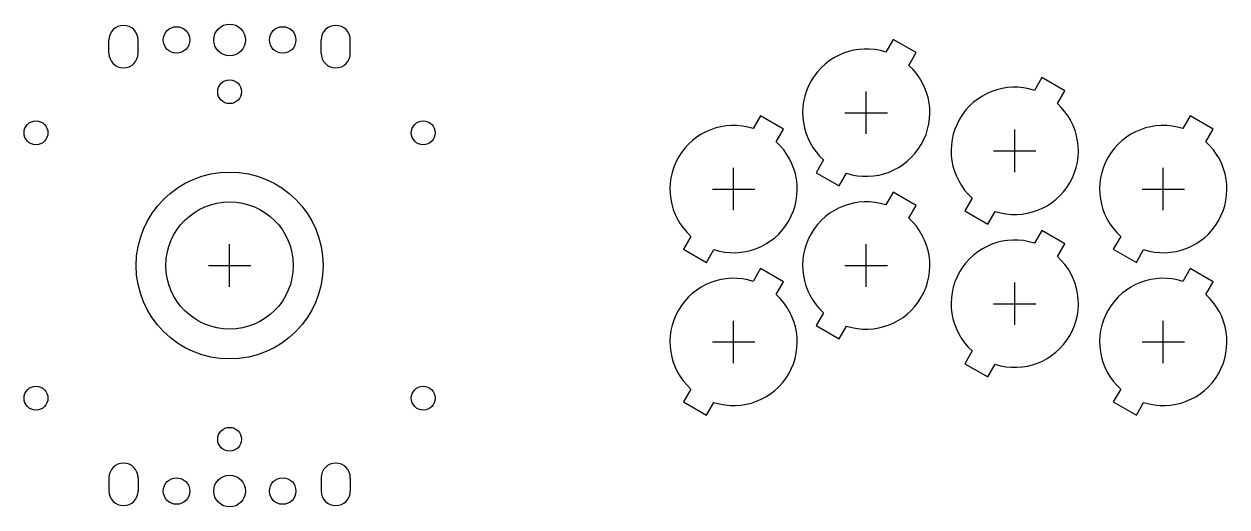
# Model space of a CAD drawing. Header units: millimetres. Extents: x -39 to 188, y -46 to 46.
import ezdxf

# ---------------------------------------------------------------- set-up
doc = ezdxf.new("R2010")
doc.units = ezdxf.units.MM
for name, color, linetype in [('BUTTONS', 1, 'Continuous'), ('GL_PLATE_HOLES', 2, 'Continuous'), ('JOYSTICK_BORE_24', 5, 'Continuous'), ('JOYSTICK_BORE_35.25', 3, 'Continuous'), ('REFERENCE', 8, 'Continuous')]:
    doc.layers.add(name, color=color, linetype=linetype)

msp = doc.modelspace()

# ---------------------------------------------------------------- linework, layer by layer
at = {"layer": 'BUTTONS'}
for points in [[(123.7, 40.21, 0.809427), (111.97, 19.89), (110.58, 17.49), (114.92, 14.99), (116.3, 17.39, 0.809427), (128.03, 37.71), (129.42, 40.11), (125.08, 42.61)], [(151.7, 33.01, 0.809427), (139.97, 12.69), (138.58, 10.29), (142.92, 7.79), (144.3, 10.19, 0.809427), (156.03, 30.51), (157.42, 32.91), (153.08, 35.41)], [(98.7, 25.81, 0.809427), (86.97, 5.49), (85.58, 3.09), (89.92, 0.59), (91.3, 2.99, 0.809427), (103.03, 23.31), (104.42, 25.71), (100.08, 28.21)], [(179.7, 25.81, 0.809427), (167.97, 5.49), (166.58, 3.09), (170.92, 0.59), (172.3, 2.99, 0.809427), (184.03, 23.31), (185.42, 25.71), (181.08, 28.21)], [(123.7, 11.41, 0.809427), (111.97, -8.91), (110.58, -11.31), (114.92, -13.81), (116.3, -11.41, 0.809427), (128.03, 8.91), (129.42, 11.31), (125.08, 13.81)], [(151.7, 4.21, 0.809427), (139.97, -16.11), (138.58, -18.51), (142.92, -21.01), (144.3, -18.61, 0.809427), (156.03, 1.71), (157.42, 4.11), (153.08, 6.61)], [(98.7, -2.99, 0.809427), (86.97, -23.31), (85.58, -25.71), (89.92, -28.21), (91.3, -25.81, 0.809427), (103.03, -5.49), (104.42, -3.09), (100.08, -0.59)], [(179.7, -2.99, 0.809427), (167.97, -23.31), (166.58, -25.71), (170.92, -28.21), (172.3, -25.81, 0.809427), (184.03, -5.49), (185.42, -3.09), (181.08, -0.59)]]:
    msp.add_lwpolyline(points, format="xyb", close=True, dxfattribs=at)
at = {"layer": 'GL_PLATE_HOLES'}
for p, q in [((-22.75, 40), (-22.75, 42.5)), ((-17.25, 40), (-17.25, 42.5)), ((17.25, 40), (17.25, 42.5)), ((22.75, 40), (22.75, 42.5)), ((-22.75, -40), (-22.75, -42.5)), ((-17.25, -40), (-17.25, -42.5)), ((17.25, -40), (17.25, -42.5)), ((22.75, -40), (22.75, -42.5))]:
    msp.add_line(p, q, dxfattribs=at)
for centre, radius in [((0, 42.5), 3), ((-10, 42.5), 2.5), ((10, 42.5), 2.5), ((0, 32.75), 2.25), ((-36.5, 25), 2.25), ((36.5, 25), 2.25), ((-36.5, -25), 2.25), ((36.5, -25), 2.25), ((0, -32.75), 2.25), ((-10, -42.5), 2.5), ((0, -42.5), 3), ((10, -42.5), 2.5)]:
    msp.add_circle(centre, radius, dxfattribs=at)
for centre, start, end in [((-20, 42.5), 0, 180), ((20, 42.5), 0, 180), ((-20, 40), 180, 360), ((20, 40), 180, 360), ((-20, -40), 0, 180), ((20, -40), 0, 180), ((-20, -42.5), -180, 0), ((20, -42.5), -180, 0)]:
    msp.add_arc(centre, 2.75, start, end, dxfattribs=at)
at = {"layer": 'JOYSTICK_BORE_24'}
msp.add_circle((0, 0), 12, dxfattribs=at)
at = {"layer": 'JOYSTICK_BORE_35.25'}
msp.add_circle((0, 0), 17.62, dxfattribs=at)
at = {"layer": 'REFERENCE'}
for p, q in [((120, 24.8), (120, 32.8)), ((116, 28.8), (124, 28.8)), ((148, 17.6), (148, 25.6)), ((144, 21.6), (152, 21.6)), ((95, 10.4), (95, 18.4)), ((176, 10.4), (176, 18.4)), ((91, 14.4), (99, 14.4)), ((172, 14.4), (180, 14.4)), ((0, -4), (0, 4)), ((120, -4), (120, 4)), ((-4, 0), (4, 0)), ((116, 0), (124, 0)), ((148, -11.2), (148, -3.2)), ((144, -7.2), (152, -7.2)), ((95, -18.4), (95, -10.4)), ((176, -18.4), (176, -10.4)), ((91, -14.4), (99, -14.4)), ((172, -14.4), (180, -14.4))]:
    msp.add_line(p, q, dxfattribs=at)

doc.saveas('drawing.dxf')
